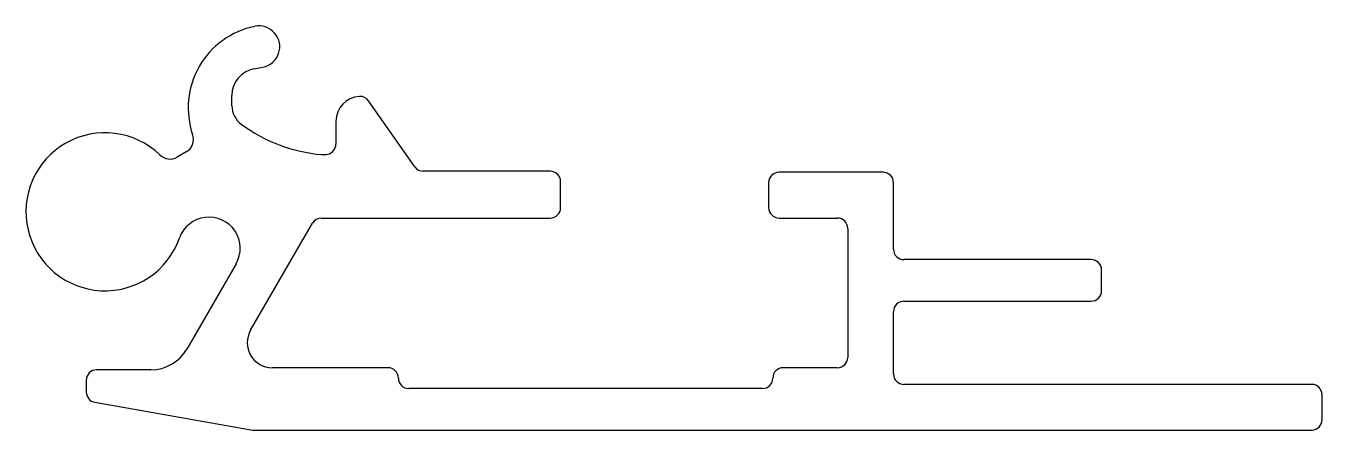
# Model space of a CAD drawing. Extents: x 845.2 to 876.4, y 619.7 to 629.5.
import ezdxf

# ---------------------------------------------------------------- set-up
doc = ezdxf.new("R2010")
doc.units = 0
doc.layers.get('0').update_dxf_attribs({"linetype": 'CONTINUOUS'})

msp = doc.modelspace()

# ---------------------------------------------------------------- linework, layer by layer
for p, q in [((850.717, 628.427), (850.927, 628.466)), ((850.186, 627.538), (850.186, 627.788)), ((854.581, 626.069), (853.47, 627.655)), ((852.686, 627.163), (852.686, 626.618)), ((849.087, 626.426), (848.874, 626.304)), ((857.836, 625.963), (854.786, 625.963)), ((865.836, 625.938), (863.336, 625.938)), ((858.086, 625.088), (858.086, 625.713)), ((863.086, 625.688), (863.086, 625.088)), ((866.086, 624.088), (866.086, 625.688)), ((850.634, 622.138), (852.121, 624.713)), ((852.337, 624.838), (857.836, 624.838)), ((863.336, 624.838), (864.736, 624.838)), ((864.986, 624.588), (864.986, 621.488)), ((850.285, 623.734), (849.104, 621.688)), ((870.836, 623.838), (866.336, 623.838)), ((871.086, 623.088), (871.086, 623.588)), ((866.336, 622.838), (870.836, 622.838)), ((866.086, 621.088), (866.086, 622.588)), ((848.238, 621.188), (846.936, 621.188)), ((853.936, 621.238), (851.154, 621.238)), ((864.736, 621.238), (863.436, 621.238)), ((846.686, 620.938), (846.686, 620.653)), ((876.136, 620.838), (866.336, 620.838)), ((862.936, 620.738), (854.436, 620.738)), ((876.386, 619.988), (876.386, 620.588)), ((846.893, 620.407), (850.686, 619.738)), ((850.686, 619.738), (876.136, 619.738))]:
    msp.add_line(p, q)
for centre, radius, start, end in [((851.136, 627.488), 2, 101.537, 198.8376), ((850.836, 628.958), 0.5, 280.5288, 101.537), ((850.836, 627.788), 0.65, 100.5288, 180), ((853.286, 627.163), 0.6, 93.3163, 180), ((853.266, 627.512), 0.25, 35, 93.3163), ((850.736, 627.538), 0.55, 180, 233.4862), ((852.67, 630.15), 3.8, 233.4862, 265.0664), ((847.136, 624.988), 1.9, 45.9951, 340.63), ((848.912, 626.73), 0.35, 300, 18.8376), ((852.436, 626.618), 0.25, 281.537, 0), ((848.699, 626.607), 0.35, 225.9951, 300), ((852.386, 626.863), 0.5, 265.0664, 281.537), ((854.786, 626.213), 0.25, 215, 270), ((857.836, 625.713), 0.25, 0, 90), ((863.336, 625.688), 0.25, 90, 180), ((865.836, 625.688), 0.25, 0, 90), ((857.836, 625.088), 0.25, 270, 0), ((863.336, 625.088), 0.25, 180, 270), ((849.636, 624.109), 0.75, 330, 160.63), ((852.337, 624.588), 0.25, 90, 150), ((864.736, 624.588), 0.25, 0, 90), ((866.336, 624.088), 0.25, 180, 270), ((870.836, 623.588), 0.25, 0, 90), ((870.836, 623.088), 0.25, 270, 0), ((866.336, 622.588), 0.25, 90, 180), ((851.154, 621.838), 0.6, 150, 270), ((848.238, 622.188), 1, 270, 330), ((864.736, 621.488), 0.25, 270, 0), ((846.936, 620.938), 0.25, 90, 180), ((853.936, 620.988), 0.25, 0, 90), ((863.436, 620.988), 0.25, 90, 180), ((854.436, 620.988), 0.25, 180, 270), ((862.936, 620.988), 0.25, 270, 0), ((866.336, 621.088), 0.25, 180, 270), ((876.136, 620.588), 0.25, 0, 90), ((846.936, 620.653), 0.25, 180, 260), ((876.136, 619.988), 0.25, 270, 0)]:
    msp.add_arc(centre, radius, start, end)

doc.saveas('drawing.dxf')
